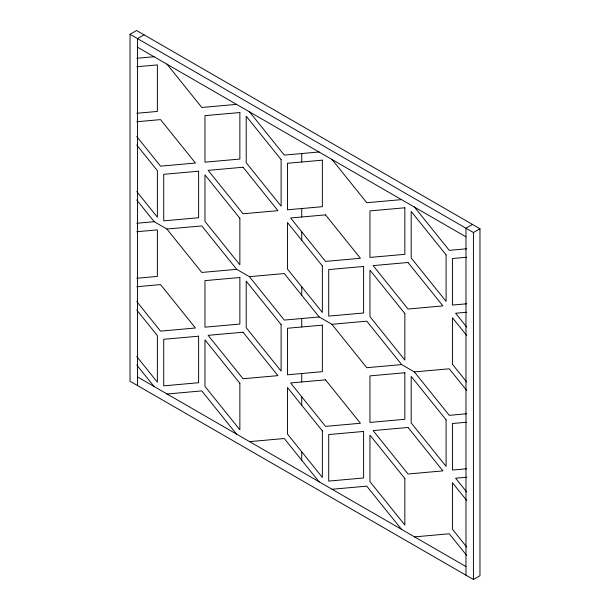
<?xml version="1.0" encoding="UTF-8"?>
<svg xmlns="http://www.w3.org/2000/svg" width="610" height="610" viewBox="0 0 610 610"><rect width="100%" height="100%" fill="white"/><g stroke="black" fill="none" stroke-linecap="round" stroke-linejoin="round"><path stroke-width="0.91" d="M130.029 34.274L136.564 30.5L479.971 228.765L479.971 575.726L473.436 579.5L130.029 381.235L130.029 34.274L473.436 232.532L479.971 228.765M144.029 34.808L137.494 38.582L137.494 385.55M472.506 224.45L465.971 228.224L465.971 575.192M136.747 58.285L154.2 56.722M136.747 66.742L157.372 64.904L157.372 111.432L136.747 113.277M236.695 104.348L201.796 107.467L166.888 64.05M136.747 121.741L160.544 119.613L195.444 163.03L160.544 166.149L136.747 136.541M319.183 151.974L284.283 155.093L249.383 111.676M136.747 223.268L154.2 221.704L166.888 229.032L201.796 272.449L236.695 269.338L249.383 276.658L284.283 320.075L319.183 316.964L331.878 324.291L366.778 367.7L401.677 364.589L414.365 371.917L449.265 415.334L466.719 413.771M401.677 199.6L366.778 202.718L331.878 159.301M136.747 231.724L157.372 229.886L157.372 276.421L136.747 278.259M166.888 229.032L201.796 225.921L236.695 269.338M466.719 248.788L449.265 250.344L414.365 206.927M136.747 286.723L160.544 284.596L195.444 328.012L160.544 331.131L136.747 301.531M249.383 276.658L284.283 273.547L319.183 316.964M466.719 257.245L452.437 258.526L452.437 305.061L466.719 303.78M331.878 324.291L366.778 321.173L401.677 364.589M466.719 312.244L455.617 313.235L466.719 327.051M166.888 394.022L201.796 390.903L236.695 434.32M414.365 371.917L449.265 368.798L466.719 390.507M249.383 441.648L284.283 438.529L319.183 481.946M466.719 422.234L452.437 423.508L452.437 470.043L466.719 468.77M331.878 489.273L366.778 486.155L401.677 529.571M466.719 477.226L455.617 478.217L466.719 492.034M414.365 536.899L449.265 533.78L466.719 555.489M137.494 47.199L465.971 236.848M137.494 376.927L465.971 566.568M466.719 335.508L452.437 317.749L452.437 364.284L466.719 382.043M466.719 500.497L452.437 482.731L452.437 529.266L466.719 547.025M136.747 145.005L157.372 170.663L157.372 217.19L136.747 191.54M136.747 199.996L154.2 221.704M136.747 309.987L157.372 335.645L157.372 382.18L136.747 356.522M136.747 364.986L154.2 386.694M473.436 232.532L473.436 579.5M301.736 153.537L301.736 161.993M301.736 208.529L301.736 216.992M301.736 231.8L301.736 240.256M301.736 286.791L301.736 295.255M301.736 318.519L301.736 326.983M301.736 373.511L301.736 381.974M301.736 396.782L301.736 405.238M301.736 451.774L301.736 460.237M239.867 112.53L204.968 115.641L204.968 162.176L239.867 159.057L239.867 112.53M198.616 171.204L163.716 174.323L163.716 220.858L198.616 217.739L198.616 171.204M243.039 167.239L208.14 170.358L243.039 213.774L277.939 210.656L243.039 167.239M322.354 160.155L287.455 163.274L287.455 209.802L322.354 206.691L322.354 160.155M325.526 214.865L290.627 217.983L325.526 261.4L360.434 258.282L325.526 214.865M404.849 207.781L369.95 210.9L369.95 257.428L404.849 254.317L404.849 207.781M239.867 277.512L204.968 280.63L204.968 327.166L239.867 324.047L239.867 277.512M363.606 266.456L328.706 269.574L328.706 316.11L363.606 312.991L363.606 266.456M408.021 262.491L373.122 265.609L408.021 309.026L442.921 305.907L408.021 262.491M198.616 336.194L163.716 339.305L163.716 385.84L198.616 382.722L198.616 336.194M243.039 332.221L208.14 335.34L243.039 378.757L277.939 375.638L243.039 332.221M322.354 325.138L287.455 328.256L287.455 374.792L322.354 371.673L322.354 325.138M325.526 379.847L290.627 382.966L325.526 426.382L360.434 423.264L325.526 379.847M404.849 372.763L369.95 375.882L369.95 422.417L404.849 419.299L404.849 372.763M363.606 431.445L328.706 434.564L328.706 481.092L363.606 477.981L363.606 431.445M408.021 427.473L373.122 430.591L408.021 474.008L442.921 470.889L408.021 427.473M446.093 254.858L411.193 211.441L411.193 257.977L446.093 301.393L446.093 254.858M281.111 159.606L246.211 116.19L246.211 162.725L281.111 206.142L281.111 159.606M404.849 313.54L369.95 270.123L369.95 316.659L404.849 360.075L404.849 313.54M322.354 265.914L287.455 222.498L287.455 269.033L322.354 312.45L322.354 265.914M446.093 419.848L411.193 376.431L411.193 422.959L446.093 466.375L446.093 419.848M239.867 218.288L204.968 174.872L204.968 221.407L239.867 264.824L239.867 218.288M281.111 324.589L246.211 281.172L246.211 327.707L281.111 371.124L281.111 324.589M404.849 478.522L369.95 435.105L369.95 481.641L404.849 525.058L404.849 478.522M322.354 430.896L287.455 387.48L287.455 434.015L322.354 477.432L322.354 430.896M239.867 383.271L204.968 339.854L204.968 386.389L239.867 429.806L239.867 383.271"/></g></svg>
